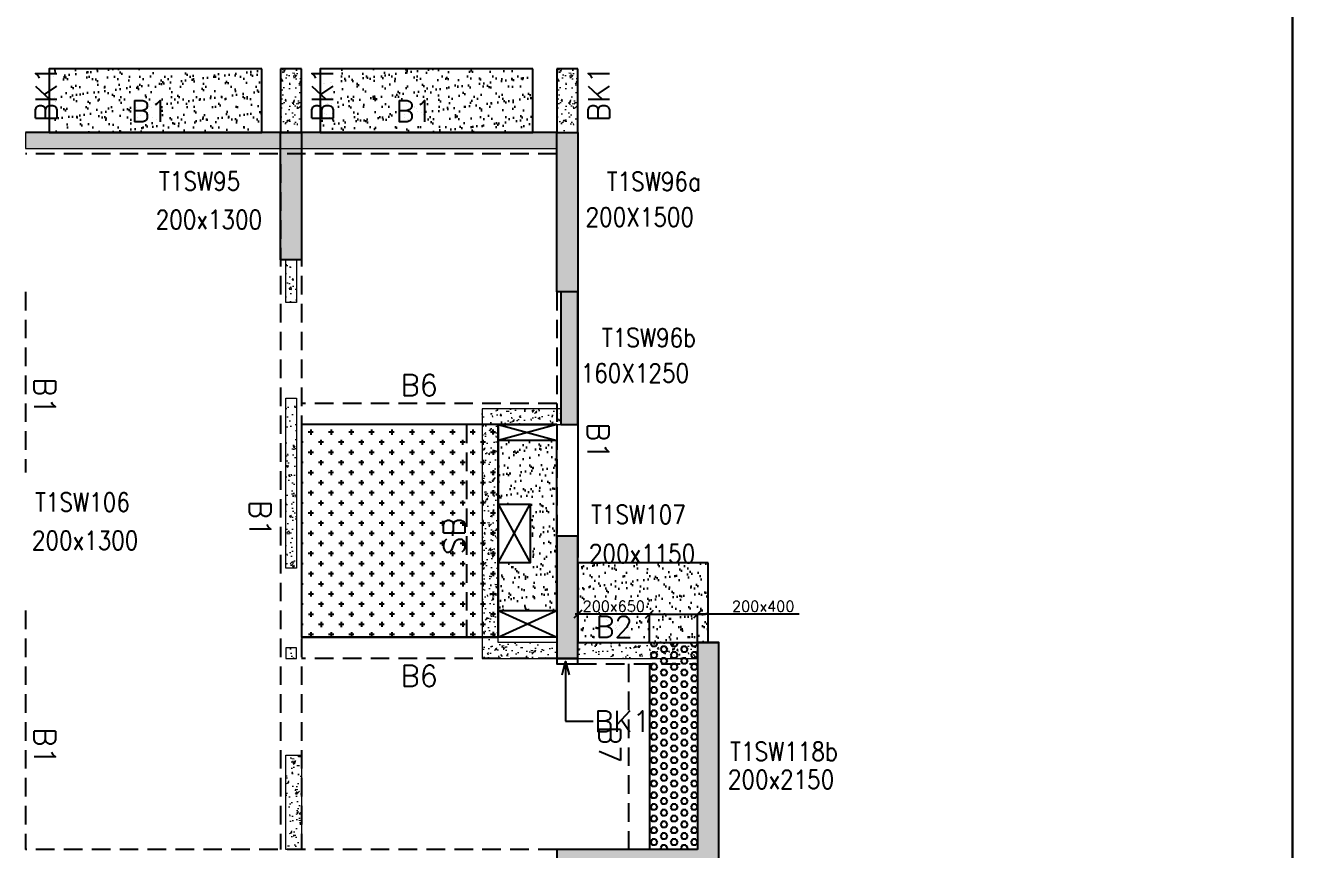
# Model space of a CAD drawing. Header units: millimetres. Extents: x 1078357 to 2594950, y -4969473 to -4636555.
# Drawn here: x 1553574 to 1565500, y -4660808 to -4653050 of the extents above; entities that cross this region are included whole.
import ezdxf

# ---------------------------------------------------------------- set-up
doc = ezdxf.new("R2010")
doc.units = ezdxf.units.MM
doc.header["$PDMODE"] = 35
for name, pattern in [('CONTINOUS', [0]), ('HIDDEN', [0.375, 0.25, -0.125]), ('New Retail block$0$CONTINOUS', [0])]:
    doc.linetypes.add(name, pattern=pattern)
doc.layers.get('0').update_dxf_attribs({"lineweight": 0})
doc.layers.get('Defpoints').update_dxf_attribs({"lineweight": 0})
for name, color, linetype, lineweight in [('A-_ANOTDIMA_D-', 6, 'Continuous', 13), ('Boundary', 40, 'Continuous', 30), ('COL. NO.', 30, 'Continuous', 25), ('COL. SIZE', 7, 'Continuous', 25), ('DIM', 9, 'Continuous', 25), ('HATCH', 8, 'Continuous', 30), ('S-NON STR RCC WALL', 8, 'Continuous', 0)]:
    doc.layers.add(name, color=color, linetype=linetype, lineweight=lineweight)
for name, color, linetype in [('B-200x325', 201, 'HIDDEN'), ('B-200x375', 41, 'HIDDEN'), ('B-200x650', 241, 'HIDDEN'), ('B-300xSLAB THK.', 151, 'Continuous'), ('BK1-200x650', 241, 'HIDDEN'), ('DC BEAM NO.', 7, 'Continuous'), ('DROP SLAB', 8, 'Continuous'), ('S-COLUMN_SHEAR WALL', 1, 'Continuous'), ('S-PROJECTION', 54, 'New Retail block$0$CONTINOUS'), ('SLAB FOLD', 8, 'Continuous')]:
    doc.layers.add(name, color=color, linetype=linetype)
doc.styles.add('Roman', font='romans')
doc.styles.add('ROMANS', font='romans.shx', dxfattribs={"width": 0.85})
doc.dimstyles.new('HARESH', dxfattribs={"dimtxt": 150, "dimasz": 75, "dimexe": 0, "dimexo": 0, "dimgap": 25, "dimtad": 1, "dimdec": 0, "dimdsep": 46, "dimtxsty": 'Roman', "dimblk": 'OBLIQUE', "dimcen": 225, "dimdle": 25, "dimclrd": 2, "dimclre": 2, "dimclrt": 7, "dimadec": 8, "dimazin": 1, "dimtfac": 1, "dimtdec": 0, "dimtmove": 0, "dimatfit": 0, "dimfxl": 1, "dimlwd": -1, "dimlwe": -1, "dimarcsym": 0})
pattern_1 = [(50, (-4869896.11, 23389624.3), (182.184669, -15.9390855), [19.05, -209.55]), (355, (-4869896.11, 23389624.3), (-35.2434214, 191.0568452), [15.24, -167.6405842]), (100.4514447, (-4869880.93, 23389622.96), (146.9412471, 175.1177519), [16.1900088, -178.0902446]), (46.1842, (-4869896.11, 23389675.1), (271.0790409, -42.042328), [28.575, -314.325]), (96.6355576, (-4869873.52, 23389671.6), (237.404134, 247.4261246), [24.2850231, -267.1356082]), (351.1841512, (-4869896.1, 23389675.1), (237.404134, 247.4261246), [22.859967, -251.459732]), (21, (-4869870.71, 23389662.4), (151.6143913, -102.2651982), [19.05, -209.55]), (326, (-4869870.71, 23389662.4), (61.8020283, 184.1879661), [15.24, -167.64]), (71.451445, (-4869858.08, 23389653.87), (213.4164193, 81.9227689), [16.1900088, -178.0899376]), (37.5, (-4869896.11, 23389624.29), (3.08860325, 84.55503887), [0, -165.608, 0, -170.18, 0, -168.275]), (7.5, (-4869896.11, 23389624.29), (66.8196625, 100.18057482), [0, -97.028, 0, -161.798, 0, -64.135]), (327.5, (-4869952.754, 23389624.29), (135.59059517, -5.728744), [0, -63.5, 0, -198.12, 0, -262.89]), (317.5, (-4869978.15, 23389624.29), (148.1291814, 25.42649103), [0, -82.55, 0, -131.572, 0, -186.69])]
pattern_2 = [(37.4701541, (-1436358.95, 9333512.38), (-4.7236114, 146.8264517), [0, -115.824, 0, -129.54, 0, -123.825]), (7.4701541, (-1436358.95, 9333512.38), (134.9689868, 214.9772528), [0, -62.484, 0, -104.394, 0, -40.005]), (327.4701541, (-1436452.68, 9333512.43), (237.2979035, 0.3075449), [0, -38.1, 0, -137.16, 0, -179.07]), (317.4701541, (-1436452.68, 9333512.43), (229.1017424, 66.759465), [0, -19.05, 0, -89.916, 0, -102.87])]

# ---------------------------------------------------------------- blocks, each defined once
blk = doc.blocks.new('_Oblique')
at = {"color": 0, "linetype": 'ByBlock', "lineweight": -2}
blk.add_line((-0.5, -0.5), (0.5, 0.5), dxfattribs=at)
blk = doc.blocks.new('*D1338')
at = {"layer": 'Defpoints', "color": 0, "ltscale": 700, "transparency": 16777216}
for p in [(1559899, -4658592), (1559449, -4658858, 0), (1559899, -4658858, 0)]:
    blk.add_point(p, dxfattribs=at)
at = {"layer": 'DIM', "color": 2, "ltscale": 700, "transparency": 16777216}
for p, q in [((1559449, -4658592), (1559374, -4658592)), ((1559449, -4658858), (1559449, -4658592)), ((1559449, -4658592), (1559899, -4658592)), ((1559449, -4658592), (1559899, -4658592)), ((1559899, -4658858), (1559899, -4658592)), ((1559899, -4658592), (1559974, -4658592)), ((1560855, -4658592), (1559899, -4658592))]:
    blk.add_line(p, q, dxfattribs=at)
at = {"layer": 'DIM', "color": 2, "ltscale": 700, "transparency": 16777216, "xscale": 75, "yscale": 75, "zscale": 75}
blk.add_blockref('_Oblique', (1559449, -4658592), dxfattribs=at)
at = {"layer": 'DIM', "color": 2, "ltscale": 700, "transparency": 16777216, "xscale": 75, "yscale": 75, "zscale": 75, "rotation": 180}
blk.add_blockref('_Oblique', (1559899, -4658592), dxfattribs=at)
at = {"layer": 'DIM', "color": 7, "ltscale": 700, "transparency": 16777216, "insert": (1560518, -4658517), "char_height": 150, "attachment_point": 5, "style": 'Roman'}
blk.add_mtext('{\\H0.666667x;200x400}', dxfattribs=at)
blk = doc.blocks.new('*D1339')
at = {"layer": 'Defpoints', "color": 0, "ltscale": 700, "transparency": 16777216}
for p in [(1558774, -4658592), (1558774, -4658858, 0), (1559449, -4658858)]:
    blk.add_point(p, dxfattribs=at)
at = {"layer": 'DIM', "color": 2, "ltscale": 700, "transparency": 16777216}
for p, q in [((1559474, -4658592), (1558749, -4658592)), ((1558774, -4658858), (1558774, -4658592)), ((1559449, -4658858), (1559449, -4658592))]:
    blk.add_line(p, q, dxfattribs=at)
at = {"layer": 'DIM', "color": 2, "ltscale": 700, "transparency": 16777216, "xscale": 75, "yscale": 75, "zscale": 75, "rotation": 180}
blk.add_blockref('_Oblique', (1558774, -4658592), dxfattribs=at)
at = {"layer": 'DIM', "color": 2, "ltscale": 700, "transparency": 16777216, "xscale": 75, "yscale": 75, "zscale": 75}
blk.add_blockref('_Oblique', (1559449, -4658592), dxfattribs=at)
at = {"layer": 'DIM', "color": 7, "ltscale": 700, "transparency": 16777216, "insert": (1559112, -4658517), "char_height": 150, "attachment_point": 5, "style": 'Roman'}
blk.add_mtext('{\\H0.666667x;200x650}', dxfattribs=at)
blk = doc.blocks.new('G$CD63B60BD')
at = {"layer": 'COL. NO.', "linetype": 'Continuous', "style": 'ROMANS', "width": 0.85}
for s, p in [('T1SW95', (85332, 15354, -320)), ('T1SW96a', (89546, 15350, -320)), ('T1SW96b', (89500, 13881, -320)), ('T1SW106', (84166, 12333, -320)), ('T1SW107', (89398, 12216, -320)), ('T1SW118b', (90707, 9987, -320))]:
    blk.add_text(s, height=175, dxfattribs=at).set_placement(p)
at = {"layer": 'COL. SIZE', "linetype": 'Continuous', "style": 'ROMANS', "width": 0.85}
for s, p in [('200x1300', (85302, 14992, -320)), ('200X1500', (89347, 15016, -320)), ('160X1250', (89301, 13548, -320)), ('200x1300', (84137, 11973, -320)), ('200x1150', (89378, 11848, -320)), ('200x2150', (90686, 9723, -320))]:
    blk.add_text(s, height=175, dxfattribs=at).set_placement(p)

msp = doc.modelspace()

# ---------------------------------------------------------------- hatches: boundary and pattern name
at = {"layer": 'DROP SLAB'}
h = msp.add_hatch(dxfattribs=at)
h.set_pattern_fill('CROSS', color=8, scale=15, angle=0.03079)
h.set_pattern_definition([(180.03079016, (-1794917.36, 9383648.555), (-95.1987999, -95.3011726), [47.625, -142.875]), (270.03079016, (-1794941.19, 9383672.35), (95.3011726, -95.1987999), [47.625, -142.875])])
h.paths.add_polyline_path([(1558025.2, -4656808.1), (1556174.4, -4656808.1), (1556174.4, -4658807.9), (1558025.2, -4658807.9)])
at = {"layer": 'HATCH'}
h = msp.add_hatch(dxfattribs=at)
h.set_pattern_fill('AR-SAND', color=8, scale=3, angle=179.97015)
h.set_pattern_definition(pattern_2)
h.paths.add_polyline_path([(1555799.6, -4653457.9), (1553799.6, -4653457.9), (1553799.6, -4654057.9), (1555799.6, -4654057.9)])
h = msp.add_hatch(dxfattribs=at)
h.set_pattern_fill('AR-SAND', color=8, scale=3, angle=179.97015)
h.set_pattern_definition(pattern_2)
h.paths.add_polyline_path([(1558349.6, -4653457.9), (1556349.6, -4653457.9), (1556349.6, -4654057.9), (1558349.6, -4654057.9)])
h = msp.add_hatch(dxfattribs=at)
h.set_pattern_fill('AR-SAND', color=8, scale=3, angle=0.02985)
h.set_pattern_definition([(37.47015413, (-3473473.3, 18701587.55), (-4.72361136, 146.8264517), [0, -115.824, 0, -129.54, 0, -123.825]), (7.4701541, (-3473473.3, 18701587.55), (134.9689868, 214.9772528), [0, -62.484, 0, -104.394, 0, -40.005]), (327.4701541, (-3473567.02, 18701587.6), (237.2979035, 0.3075449), [0, -38.1, 0, -137.16, 0, -179.07]), (317.4701541, (-3473567.02, 18701587.6), (229.1017424, 66.759465), [0, -19.05, 0, -89.916, 0, -102.87])])
edge = h.paths.add_edge_path()
edge.add_line((1558559.7, -4656957.9), (1558025.2, -4656957.9))
edge.add_line((1558025.2, -4656957.9), (1558025.2, -4657557.9))
edge.add_line((1558025.2, -4657557.9), (1558324.4, -4657557.9))
edge.add_line((1558324.4, -4657557.9), (1558324.4, -4658107.9))
edge.add_line((1558324.4, -4658107.9), (1558024.4, -4658107.8))
edge.add_line((1558024.4, -4658107.8), (1558024.4, -4658557.9))
edge.add_line((1558024.4, -4658557.9), (1558574.4, -4658557.9))
edge.add_line((1558574.4, -4658557.9), (1558574.4, -4656957.9))
h = msp.add_hatch(dxfattribs=at)
h.set_pattern_fill('AR-SAND', color=8, scale=3, angle=179.97015)
h.set_pattern_definition([(37.4701541, (-2533583.58, 14017531.56), (-4.72361136, 146.8264517), [0, -115.824, 0, -129.54, 0, -123.825]), (7.4701541, (-2533583.58, 14017531.56), (134.9689868, 214.9772528), [0, -62.484, 0, -104.394, 0, -40.005]), (327.4701541, (-2533677.3, 14017531.61), (237.2979035, 0.3075449), [0, -38.1, 0, -137.16, 0, -179.07]), (317.4701541, (-2533677.3, 14017531.61), (229.1017424, 66.759465), [0, -19.05, 0, -89.916, 0, -102.87])])
h.paths.add_polyline_path([(1559999.4, -4658107.8), (1558774.7, -4658107.8), (1558774.7, -4658857.8), (1559999.4, -4658857.8)])
at = {"layer": 'S-COLUMN_SHEAR WALL', "lineweight": 25}
h = msp.add_hatch(color=1, dxfattribs=at)
h.dxf.hatch_style = 1
h.paths.add_polyline_path([(1555974.4, -4655257.9), (1556174.4, -4655257.9), (1556174.4, -4654057.9), (1555974.4, -4654057.9)])
at = {"layer": 'S-COLUMN_SHEAR WALL', "lineweight": 25, "extrusion": (-1.00316e-06, 2.11765e-11, 1)}
h = msp.add_hatch(color=1, dxfattribs=at)
h.dxf.hatch_style = 1
h.paths.add_polyline_path([(1558574.4, -4654057.9), (1558774.4, -4654057.9), (1558774.4, -4655557.9), (1558574.4, -4655557.9)])
at = {"layer": 'S-COLUMN_SHEAR WALL', "lineweight": 25, "extrusion": (-1.00316e-06, -2.11765e-11, 1)}
h = msp.add_hatch(color=1, dxfattribs=at)
h.dxf.hatch_style = 1
h.paths.add_polyline_path([(1558614.4, -4656808), (1558774.4, -4656808), (1558774.4, -4655557.9), (1558614.4, -4655557.9)])
at = {"layer": 'S-COLUMN_SHEAR WALL', "lineweight": 25, "extrusion": (-1.00316e-06, 2.11765e-11, 1)}
h = msp.add_hatch(color=1, dxfattribs=at)
h.dxf.hatch_style = 1
h.paths.add_polyline_path([(1558574.4, -4659007.9), (1558774.4, -4659007.9), (1558774.4, -4657857.9), (1558574.4, -4657857.9)])
h = msp.add_hatch(color=1, dxfattribs=at)
h.dxf.hatch_style = 1
h.paths.add_polyline_path([(1559899.4, -4660807.9), (1558574.4, -4660807.9), (1558574.4, -4661007.9), (1560099.4, -4661007.9), (1560099.4, -4658857.9), (1559899.4, -4658857.9)])
at = {"layer": 'S-NON STR RCC WALL'}
h = msp.add_hatch(dxfattribs=at)
h.set_pattern_fill('AR-CONC', color=256, angle=180)
h.set_pattern_definition([(50, (-6977870.38, 32901630.35), (182.184669, -15.93908554), [19.05, -209.55]), (355, (-6977870.38, 32901630.35), (-35.2434214, 191.0568452), [15.24, -167.6405842]), (100.4514447, (-6977855.2, 32901629.02), (146.9412471, 175.1177519), [16.1900088, -178.0902446]), (46.1842, (-6977870.38, 32901681.15), (271.0790409, -42.0423279), [28.575, -314.325]), (96.6355576, (-6977847.8, 32901677.64), (237.404134, 247.4261246), [24.2850231, -267.1356082]), (351.1841512, (-6977870.38, 32901681.15), (237.404134, 247.4261246), [22.859967, -251.459732]), (21, (-6977844.98, 32901668.45), (151.61439127, -102.2651982), [19.05, -209.55]), (326, (-6977844.98, 32901668.45), (61.80202835, 184.1879661), [15.24, -167.64]), (71.451445, (-6977832.35, 32901659.93), (213.4164193, 81.9227689), [16.1900088, -178.0899376]), (37.5, (-6977870.384, 32901630.35), (3.08860325, 84.55503887), [0, -165.608, 0, -170.18, 0, -168.275]), (7.5, (-6977870.38, 32901630.35), (66.8196625, 100.18057482), [0, -97.028, 0, -161.798, 0, -64.135]), (327.5, (-6977927.026, 32901630.35), (135.59059517, -5.72874399), [0, -63.5, 0, -198.12, 0, -262.89]), (317.5, (-6977952.43, 32901630.35), (148.1291814, 25.42649103), [0, -82.55, 0, -131.572, 0, -186.69])])
h.paths.add_polyline_path([(1556174.4, -4654057.8), (1556174.4, -4653457.9), (1555974.4, -4653457.9), (1555974.4, -4654057.9), (1556174.4, -4654057.9)], is_closed=False)
h = msp.add_hatch(dxfattribs=at)
h.set_pattern_fill('AR-CONC', color=256, angle=180)
h.set_pattern_definition([(50, (-6975270.38, 32901630.35), (182.184669, -15.93908554), [19.05, -209.55]), (355, (-6975270.38, 32901630.35), (-35.2434214, 191.0568452), [15.24, -167.6405842]), (100.4514447, (-6975255.2, 32901629.02), (146.9412471, 175.1177519), [16.1900088, -178.0902446]), (46.1842, (-6975270.38, 32901681.15), (271.0790409, -42.0423279), [28.575, -314.325]), (96.6355576, (-6975247.8, 32901677.64), (237.404134, 247.4261246), [24.2850231, -267.1356082]), (351.1841512, (-6975270.38, 32901681.15), (237.404134, 247.4261246), [22.859967, -251.459732]), (21, (-6975244.98, 32901668.45), (151.61439127, -102.2651982), [19.05, -209.55]), (326, (-6975244.98, 32901668.45), (61.80202835, 184.1879661), [15.24, -167.64]), (71.451445, (-6975232.35, 32901659.93), (213.4164193, 81.9227689), [16.1900088, -178.0899376]), (37.5, (-6975270.384, 32901630.35), (3.08860325, 84.55503887), [0, -165.608, 0, -170.18, 0, -168.275]), (7.5, (-6975270.38, 32901630.35), (66.8196625, 100.18057482), [0, -97.028, 0, -161.798, 0, -64.135]), (327.5, (-6975327.026, 32901630.35), (135.59059517, -5.72874399), [0, -63.5, 0, -198.12, 0, -262.89]), (317.5, (-6975352.43, 32901630.35), (148.1291814, 25.42649103), [0, -82.55, 0, -131.572, 0, -186.69])])
h.paths.add_polyline_path([(1558774.4, -4654057.8), (1558774.4, -4653457.9), (1558574.4, -4653457.9), (1558574.4, -4654057.9), (1558774.4, -4654057.9)], is_closed=False)
h = msp.add_hatch(dxfattribs=at)
h.set_pattern_fill('AR-CONC', color=256)
h.set_pattern_definition([(50, (-3772671.4, 18705605.1), (182.184669, -15.9390855), [19.05, -209.55]), (355, (-3772671.4, 18705605.1), (-35.2434214, 191.0568452), [15.24, -167.6405842]), (100.4514447, (-3772656.21, 18705603.78), (146.9412471, 175.1177519), [16.1900088, -178.0902446]), (46.1842, (-3772671.4, 18705655.9), (271.0790409, -42.042328), [28.575, -314.325]), (96.6355576, (-3772648.8, 18705652.4), (237.404134, 247.4261246), [24.285023, -267.135608]), (351.1841512, (-3772671.4, 18705655.9), (237.404134, 247.4261246), [22.859967, -251.459732]), (21, (-3772646, 18705643.2), (151.6143913, -102.2651982), [19.05, -209.55]), (326, (-3772646, 18705643.2), (61.8020283, 184.1879661), [15.24, -167.64]), (71.451445, (-3772633.36, 18705634.68), (213.4164193, 81.9227689), [16.1900088, -178.0899376]), (37.5, (-3772671.396, 18705605.106), (3.08860325, 84.55503887), [0, -165.608, 0, -170.18, 0, -168.275]), (7.5, (-3772671.4, 18705605.11), (66.8196625, 100.18057482), [0, -97.028, 0, -161.798, 0, -64.135]), (327.5, (-3772728.04, 18705605.106), (135.59059517, -5.728744), [0, -63.5, 0, -198.12, 0, -262.89]), (317.5, (-3772753.44, 18705605.1), (148.1291814, 25.42649103), [0, -82.55, 0, -131.572, 0, -186.69])])
h.paths.add_polyline_path([(1548699.6, -4654057.9), (1548374.6, -4654057.9), (1548374.6, -4654207.9), (1548699.6, -4654207.9)])
h.paths.add_polyline_path([(1550499.6, -4654057.9), (1548699.6, -4654057.9), (1548699.6, -4654207.9), (1550499.6, -4654207.9)])
h.paths.add_polyline_path([(1556449.6, -4654057.9), (1555699.6, -4654057.9), (1555699.6, -4654207.9), (1556449.6, -4654207.9)])
h.paths.add_polyline_path([(1555699.6, -4654057.9), (1553899.6, -4654057.9), (1553899.6, -4654207.9), (1555699.6, -4654207.9)])
h.paths.add_polyline_path([(1551249.6, -4654057.9), (1550499.6, -4654057.9), (1550499.6, -4654207.9), (1551249.6, -4654207.9)])
h.paths.add_polyline_path([(1553049.6, -4654057.9), (1551249.6, -4654057.9), (1551249.6, -4654207.9), (1553049.6, -4654207.9)])
h.paths.add_polyline_path([(1558571.7, -4654057.9), (1558249.6, -4654057.9), (1558249.6, -4654207.9), (1558571.7, -4654207.9)])
h.paths.add_polyline_path([(1553899.6, -4654057.9), (1553574.6, -4654057.9), (1553574.6, -4654207.9), (1553899.6, -4654207.9)])
h.paths.add_polyline_path([(1553374.6, -4654057.9), (1553049.6, -4654057.9), (1553049.6, -4654207.9), (1553374.6, -4654207.9)])
h.paths.add_polyline_path([(1558249.6, -4654057.9), (1556449.6, -4654057.9), (1556449.6, -4654207.9), (1558249.6, -4654207.9)])
h = msp.add_hatch(dxfattribs=at)
h.set_pattern_fill('AR-CONC', color=256, angle=180)
h.set_pattern_definition([(50, (1556087.62, -4614655.87), (182.18467, -15.9391), [19.05, -209.55]), (355, (1556087.62, -4614655.87), (-35.2434, 191.05685), [15.24, -167.6406]), (100.45144, (1556102.8, -4614657.2), (146.94125, 175.11775), [16.19, -178.09024]), (46.1842, (1556087.62, -4614605.07), (271.079, -42.0423), [28.575, -314.325]), (96.63556, (1556110.21, -4614608.57), (237.4041, 247.4261), [24.285, -267.1356]), (351.18415, (1556087.62, -4614605.07), (237.4041, 247.4261), [22.86, -251.4597]), (21, (1556113.02, -4614617.77), (151.6144, -102.2652), [19.05, -209.55]), (326, (1556113.02, -4614617.77), (61.802, 184.188), [15.24, -167.64]), (71.45144, (1556125.66, -4614626.29), (213.4164, 81.9228), [16.19, -178.0899]), (37.5, (1556087.624, -4614655.87), (3.0886, 84.55504), [0, -165.608, 0, -170.18, 0, -168.275]), (7.5, (1556087.62, -4614655.87), (66.81966, 100.18057), [0, -97.028, 0, -161.798, 0, -64.135]), (327.5, (1556030.98, -4614655.87), (135.5906, -5.72874), [0, -63.5, 0, -198.12, 0, -262.89]), (317.5, (1556005.58, -4614655.87), (148.12918, 25.4265), [0, -82.55, 0, -131.572, 0, -186.69])])
h.paths.add_polyline_path([(1556024.6, -4655257.9), (1556124.6, -4655257.9), (1556124.6, -4655657.9), (1556024.6, -4655657.9)])
h = msp.add_hatch(dxfattribs=at)
h.set_pattern_fill('AR-CONC', color=256, angle=180)
h.set_pattern_definition([(50, (2653312.34, -9298675.05), (182.184669, -15.9390855), [19.05, -209.55]), (355, (2653312.34, -9298675.05), (-35.2434214, 191.056845), [15.24, -167.640584]), (100.4514447, (2653327.52, -9298676.38), (146.941247, 175.117752), [16.190009, -178.0902446]), (46.1842, (2653312.34, -9298624.25), (271.079041, -42.042328), [28.575, -314.325]), (96.6355576, (2653334.93, -9298627.76), (237.404134, 247.426125), [24.285023, -267.135608]), (351.184151, (2653312.34, -9298624.25), (237.404134, 247.426125), [22.859967, -251.459732]), (21, (2653337.74, -9298636.95), (151.6143913, -102.265198), [19.05, -209.55]), (326, (2653337.74, -9298636.95), (61.802028, 184.187966), [15.24, -167.64]), (71.451445, (2653350.37, -9298645.48), (213.416419, 81.922769), [16.190009, -178.0899376]), (37.5, (2653312.34, -9298675.054), (3.08860325, 84.5550389), [0, -165.608, 0, -170.18, 0, -168.275]), (7.5, (2653312.34, -9298675.05), (66.8196625, 100.1805748), [0, -97.028, 0, -161.798, 0, -64.135]), (327.5, (2653255.7, -9298675.054), (135.5905952, -5.728744), [0, -63.5, 0, -198.12, 0, -262.89]), (317.5, (2653230.3, -9298675.05), (148.1291814, 25.426491), [0, -82.55, 0, -131.572, 0, -186.69])])
h.paths.add_polyline_path([(1556024.6, -4656557.9), (1556124.6, -4656557.9), (1556124.6, -4658157.9), (1556024.6, -4658157.9)])
h = msp.add_hatch(dxfattribs=at)
h.set_pattern_fill('AR-CONC', color=256)
h.set_pattern_definition(pattern_1)
h.paths.add_polyline_path([(1557874.6, -4656657.9), (1557874.6, -4659007.9), (1558574.6, -4659007.9), (1558574.6, -4658857.9), (1558024.6, -4658857.9), (1558024.6, -4656807.9), (1558614.6, -4656807.9), (1558614.6, -4656657.9)])
h = msp.add_hatch(dxfattribs=at)
h.set_pattern_fill('AR-CONC', color=256, angle=180)
h.set_pattern_definition([(50, (2653299.13, -9300039.72), (182.184669, -15.9390855), [19.05, -209.55]), (355, (2653299.13, -9300039.72), (-35.2434214, 191.056845), [15.24, -167.640584]), (100.4514447, (2653314.3, -9300041.05), (146.941247, 175.117752), [16.190009, -178.0902446]), (46.1842, (2653299.13, -9299988.92), (271.079041, -42.042328), [28.575, -314.325]), (96.6355576, (2653321.72, -9299992.42), (237.404134, 247.426125), [24.285023, -267.135608]), (351.184151, (2653299.13, -9299988.92), (237.404134, 247.426125), [22.859967, -251.459732]), (21, (2653324.53, -9300001.62), (151.6143913, -102.265198), [19.05, -209.55]), (326, (2653324.53, -9300001.62), (61.802028, 184.187966), [15.24, -167.64]), (71.451445, (2653337.16, -9300010.14), (213.416419, 81.922769), [16.190009, -178.0899376]), (37.5, (2653299.126, -9300039.72), (3.08860325, 84.5550389), [0, -165.608, 0, -170.18, 0, -168.275]), (7.5, (2653299.13, -9300039.72), (66.8196625, 100.1805748), [0, -97.028, 0, -161.798, 0, -64.135]), (327.5, (2653242.484, -9300039.72), (135.5905952, -5.728744), [0, -63.5, 0, -198.12, 0, -262.89]), (317.5, (2653217.08, -9300039.72), (148.1291814, 25.426491), [0, -82.55, 0, -131.572, 0, -186.69])])
h.paths.add_polyline_path([(1556024.6, -4659007.9), (1556124.6, -4659007.9), (1556124.6, -4658907.9), (1556024.6, -4658907.9)])
h = msp.add_hatch(dxfattribs=at)
h.set_pattern_fill('AR-CONC', color=256)
h.set_pattern_definition(pattern_1)
h.paths.add_polyline_path([(1559899.6, -4658857.9), (1558774.6, -4658857.9), (1558774.6, -4659007.9), (1559899.6, -4659007.9)])
h = msp.add_hatch(dxfattribs=at)
h.set_pattern_fill('AR-CONC', color=256, angle=180)
h.set_pattern_definition([(50, (-5895510.57, 28073643.47), (182.184669, -15.93908554), [19.05, -209.55]), (355, (-5895510.57, 28073643.47), (-35.2434214, 191.0568452), [15.24, -167.6405842]), (100.4514447, (-5895495.4, 28073642.14), (146.9412471, 175.1177519), [16.1900088, -178.0902446]), (46.1842, (-5895510.57, 28073694.27), (271.0790409, -42.042328), [28.575, -314.325]), (96.6355576, (-5895487.98, 28073690.77), (237.404134, 247.4261246), [24.2850231, -267.1356082]), (351.1841512, (-5895510.57, 28073694.27), (237.404134, 247.4261246), [22.859967, -251.459732]), (21, (-5895485.17, 28073681.57), (151.6143913, -102.2651982), [19.05, -209.55]), (326, (-5895485.17, 28073681.57), (61.8020283, 184.1879661), [15.24, -167.64]), (71.451445, (-5895472.54, 28073673.05), (213.4164193, 81.9227689), [16.1900088, -178.0899376]), (37.5, (-5895510.573, 28073643.47), (3.08860325, 84.55503887), [0, -165.608, 0, -170.18, 0, -168.275]), (7.5, (-5895510.57, 28073643.47), (66.8196625, 100.18057482), [0, -97.028, 0, -161.798, 0, -64.135]), (327.5, (-5895567.215, 28073643.47), (135.59059517, -5.72874399), [0, -63.5, 0, -198.12, 0, -262.89]), (317.5, (-5895592.62, 28073643.47), (148.1291814, 25.42649103), [0, -82.55, 0, -131.572, 0, -186.69])])
h.paths.add_polyline_path([(1556024.6, -4659917.9), (1556174.6, -4659917.9), (1556174.6, -4660807.8), (1556024.6, -4660807.8)])
at = {"layer": 'SLAB FOLD', "ltscale": 1000}
h = msp.add_hatch(dxfattribs=at)
h.set_pattern_fill('HEX', color=8, scale=10, angle=180)
h.set_pattern_definition([(180, (374974.816, 211966.337), (-7e-15, -54.99261315), [31.75, -63.5]), (300, (374974.816, 211966.337), (47.625, 27.4963066), [31.75, -63.5]), (240, (374943.066, 211966.337), (47.625, -27.4963066), [31.75, -63.5])])
h.paths.add_polyline_path([(1559899.4, -4660797.3), (1559449.4, -4660797.3), (1559449.2, -4658857.8), (1559899.3, -4658857.8)])

# ---------------------------------------------------------------- linework, layer by layer
at = {"layer": 'B-200x325', "ltscale": 700}
for p, q in [((1558574.4, -4656608.1, 0), (1556174.4, -4656608.1, 0)), ((1558574.2, -4659007.9, 0), (1556174.4, -4659007.9, 0))]:
    msp.add_line(p, q, dxfattribs=at)
at = {"layer": 'B-200x325', "linetype": 'Continuous', "ltscale": 700}
for p, q in [((1558574.4, -4656808.1, 0), (1556174.4, -4656808.1, 0)), ((1558025.2, -4656808.1, 0), (1558025.2, -4658807.9, 0)), ((1558574.2, -4658807.9, 0), (1556174.4, -4658807.9, 0))]:
    msp.add_line(p, q, dxfattribs=at)
at = {"layer": 'B-200x375', "ltscale": 700}
msp.add_line((1559249.2, -4659057.8, 0), (1559249.2, -4660807.9), dxfattribs=at)
at = {"layer": 'B-200x375', "linetype": 'Continuous', "ltscale": 700}
msp.add_line((1559449.2, -4659057.8, 0), (1559449.2, -4660797.2, 0), dxfattribs=at)
at = {"layer": 'B-200x650', "linetype": 'CONTINOUS', "ltscale": 700}
for p, q in [((1556174.4, -4653457.9, 0), (1555974.4, -4653457.9, 0)), ((1555974.4, -4653457.9, 0), (1555974.4, -4654057.9)), ((1556174.4, -4654057.9), (1556174.4, -4653457.9, 0)), ((1558774.4, -4653457.9, 0), (1558574.4, -4653457.9, 0)), ((1558574.4, -4653457.9, 0), (1558574.4, -4654057.9)), ((1558774.4, -4654057.9), (1558774.4, -4653457.9, 0)), ((1558574.6, -4654057.9, 0), (1553574.6, -4654058, 0)), ((1558774.6, -4655557.8, 0), (1558774.6, -4658057.9, 0)), ((1558774.6, -4658857.8, 0), (1560099.6, -4658857.8, 0))]:
    msp.add_line(p, q, dxfattribs=at)
at = {"layer": 'B-200x650', "linetype": 'HIDDEN', "ltscale": 700}
for p, q in [((1558574.6, -4654257.9, 0), (1553574.6, -4654257.9, 0)), ((1555974.6, -4654357.9, 0), (1555974.6, -4660807.8, 0)), ((1556174.6, -4654357.9, 0), (1556174.6, -4660807.8, 0)), ((1553574.6, -4655557.8, 0), (1553574.6, -4657257.8, 0)), ((1558574.6, -4655557.8, 0), (1558574.6, -4658057.9, 0)), ((1558575.3, -4655857.9, 0), (1558574.6, -4655857.9, 0)), ((1553574.6, -4658557.9, 0), (1553574.6, -4660807.8, 0)), ((1558774.6, -4659057.8, 0), (1559899.6, -4659057.8, 0)), ((1558574.6, -4660807.8, 0), (1553574.6, -4660807.8, 0))]:
    msp.add_line(p, q, dxfattribs=at)
at = {"layer": 'B-300xSLAB THK.', "linetype": 'HIDDEN', "ltscale": 700}
for p, q in [((1557725.2, -4656808.1, 0), (1557725.2, -4658807.9, 0)), ((1558025.2, -4656808.1, 0), (1558025.2, -4658807.9, 0))]:
    msp.add_line(p, q, dxfattribs=at)
at = {"layer": 'BK1-200x650', "linetype": 'Continuous', "ltscale": 700, "elevation": 0}
msp.add_lwpolyline([(1558774.6, -4659008), (1558574.6, -4659008), (1558574.6, -4659058.1), (1558774.6, -4659058.1)], close=True, dxfattribs=at)
at = {"layer": 'Boundary', "ltscale": 700, "elevation": 0}
msp.add_lwpolyline([(1460145.6, -4636994.1), (1565500.1, -4636994.1), (1565500.1, -4682180.2), (1460145.6, -4682180.2)], close=True, dxfattribs=at)
at = {"layer": 'DROP SLAB', "color": 3, "linetype": 'CONTINOUS', "ltscale": 500}
for p, q in [((1558574.4, -4656807.9, 0), (1558024.4, -4656957.9, 0)), ((1558025.2, -4656808.1, 0), (1558574.4, -4656957.9, 0)), ((1558024.4, -4657557.8, 0), (1558324.4, -4658107.8, 0)), ((1558024.4, -4658107.8, 0), (1558324.4, -4657557.8, 0)), ((1558024.7, -4658557.9, 0), (1558574.5, -4658808, 0)), ((1558024.7, -4658808, 0), (1558574.7, -4658557.9, 0))]:
    msp.add_line(p, q, dxfattribs=at)
at = {"layer": 'DROP SLAB', "color": 3, "linetype": 'CONTINOUS', "ltscale": 500, "elevation": 0}
for points in [[(1558025.2, -4656808.1), (1556174.4, -4656808.1), (1556174.4, -4658807.9), (1558025.2, -4658807.9)], [(1558024.4, -4656808.1), (1558574.4, -4656808.1), (1558574.4, -4656957.9), (1558024.4, -4656957.9)], [(1558024.4, -4657557.8), (1558324.4, -4657557.8), (1558324.4, -4658107.9), (1558024.4, -4658107.9)], [(1558024.7, -4658557.9), (1558574.5, -4658557.9), (1558574.5, -4658808), (1558024.7, -4658808)]]:
    msp.add_lwpolyline(points, close=True, dxfattribs=at)
at = {"layer": 'S-COLUMN_SHEAR WALL', "color": 1, "lineweight": 25, "elevation": 0}
msp.add_lwpolyline([(1555974.4, -4654057.9), (1556174.4, -4654057.9), (1556174.4, -4655257.9), (1555974.4, -4655257.9)], close=True, dxfattribs=at)
at = {"layer": 'S-COLUMN_SHEAR WALL', "color": 1, "lineweight": 25, "extrusion": (-1.00316e-06, 2.11765e-11, 1), "elevation": -1.6}
for points in [[(1558574.4, -4654057.9), (1558774.4, -4654057.9), (1558774.4, -4655557.9), (1558574.4, -4655557.9)], [(1558574.4, -4659007.9), (1558774.4, -4659007.9), (1558774.4, -4657857.9), (1558574.4, -4657857.9)]]:
    msp.add_lwpolyline(points, close=True, dxfattribs=at)
at = {"layer": 'S-COLUMN_SHEAR WALL', "color": 1, "lineweight": 25, "extrusion": (-1.00316e-06, -2.11765e-11, 1), "elevation": -1.6}
msp.add_lwpolyline([(1558614.4, -4656808), (1558774.4, -4656808), (1558774.4, -4655557.9), (1558614.4, -4655557.9)], close=True, dxfattribs=at)
at = {"layer": 'S-COLUMN_SHEAR WALL', "color": 1, "lineweight": 25, "extrusion": (-1.00316e-06, 2.11765e-11, 1), "elevation": -1.6}
msp.add_lwpolyline([(1559899.4, -4660807.9), (1558574.4, -4660807.9), (1558574.4, -4661007.9), (1560099.4, -4661007.9), (1560099.4, -4658857.9), (1559899.4, -4658857.9), (1559899.4, -4660807.9)], dxfattribs=at)
at = {"layer": 'S-NON STR RCC WALL', "elevation": 0}
for points in [[(1558571.7, -4654057.9), (1553574.6, -4654057.9), (1553574.6, -4654207.9), (1558571.7, -4654207.9)], [(1556024.6, -4655257.9), (1556124.6, -4655257.9), (1556124.6, -4655657.9), (1556024.6, -4655657.9)], [(1557874.6, -4656657.9), (1557874.6, -4659007.9), (1558574.6, -4659007.9), (1558574.6, -4658857.9), (1558024.6, -4658857.9), (1558024.6, -4656807.9), (1558614.6, -4656807.9), (1558614.6, -4656657.9)], [(1559899.6, -4658857.9), (1558774.6, -4658857.9), (1558774.6, -4659007.9), (1559899.6, -4659007.9)]]:
    msp.add_lwpolyline(points, close=True, dxfattribs=at)
at = {"layer": 'S-NON STR RCC WALL', "ltscale": 700, "elevation": 0}
for points in [[(1556024.6, -4656557.9), (1556124.6, -4656557.9), (1556124.6, -4658157.9), (1556024.6, -4658157.9)], [(1556024.6, -4659007.9), (1556124.6, -4659007.9), (1556124.6, -4658907.9), (1556024.6, -4658907.9)], [(1556024.6, -4659917.9), (1556174.6, -4659917.9), (1556174.6, -4660807.8), (1556024.6, -4660807.8)]]:
    msp.add_lwpolyline(points, close=True, dxfattribs=at)
at = {"layer": 'S-PROJECTION', "elevation": 0}
for points in [[(1555799.6, -4653457.9), (1553799.6, -4653457.9), (1553799.6, -4654057.9), (1555799.6, -4654057.9)], [(1558349.6, -4653457.9), (1556349.6, -4653457.9), (1556349.6, -4654057.9), (1558349.6, -4654057.9)], [(1559999.4, -4658107.8), (1558774.7, -4658107.8), (1558774.7, -4658857.8), (1559999.4, -4658857.8)]]:
    msp.add_lwpolyline(points, close=True, dxfattribs=at)
at = {"layer": 'SLAB FOLD', "color": 8, "ltscale": 1000, "elevation": 0}
msp.add_lwpolyline([(1558559.7, -4656957.9), (1558025.2, -4656957.9), (1558025.2, -4657557.9), (1558324.4, -4657557.9), (1558324.4, -4658107.9), (1558024.4, -4658107.8), (1558024.4, -4658557.9), (1558574.4, -4658557.9), (1558574.4, -4656957.9)], dxfattribs=at)

# ---------------------------------------------------------------- block references
at = {"layer": 'A-_ANOTDIMA_D-', "color": 2, "ltscale": 700}
msp.add_blockref('G$CD63B60BD', (1469499.4, -4669957.9, 0), dxfattribs=at)

# ---------------------------------------------------------------- texts
at = {"layer": 'B-200x325', "linetype": 'Continuous', "ltscale": 700, "style": 'ROMANS'}
for p in [(1557104.9, -4656536, -2.7), (1557104.9, -4659273.1, -2.7)]:
    msp.add_text('B6', height=200, rotation=0.00094, dxfattribs=at).set_placement(p)
at = {"layer": 'B-200x375', "linetype": 'Continuous', "ltscale": 700, "style": 'ROMANS'}
msp.add_text('B7', height=200, rotation=269.99866, dxfattribs=at).set_placement((1558975.1, -4659642.8, -2.7))
at = {"layer": 'B-200x650', "linetype": 'HIDDEN', "ltscale": 500, "style": 'ROMANS'}
for s, rotation, p in [('BK1', 90, (1553870, -4653957.5, 50)), ('BK1', 90, (1556470, -4653957.5, 50)), ('BK1', 90, (1559070, -4653957.5, 50)), ('B1', 359.99906, (1554567.4, -4653957.5, -2.7)), ('B1', 359.99906, (1557056.4, -4653957.5, -2.7)), ('B1', 269.99906, (1553657, -4656364.6, -2.7)), ('B1', 269.99906, (1558865, -4656788, -2.7)), ('B1', 269.99906, (1555683.8, -4657517.6, -2.7)), ('B1', 269.99906, (1553657.8, -4659659.8, -2.7))]:
    msp.add_text(s, height=200, rotation=rotation, dxfattribs=at).set_placement(p)
at = {"layer": 'B-300xSLAB THK.', "linetype": 'Continuous', "ltscale": 700, "style": 'ROMANS'}
msp.add_text('SB', height=200, rotation=90.00094, dxfattribs=at).set_placement((1557709.1, -4658032.4, -2.7))
at = {"layer": 'BK1-200x650', "linetype": 'Continuous', "ltscale": 700, "style": 'ROMANS'}
msp.add_text('BK1', height=200, rotation=359.99906, dxfattribs=at).set_placement((1558927.7, -4659700, -2.7))
at = {"layer": 'DC BEAM NO.', "linetype": 'Continuous', "ltscale": 500, "style": 'ROMANS'}
msp.add_text('B2', height=200, dxfattribs=at).set_placement((1558938.7, -4658810.8, -2.7))

# ---------------------------------------------------------------- dimensions: what is measured, and where the dimension line sits
at = {"layer": 'DIM', "ltscale": 700}
dim = msp.add_linear_dim(base=(1558774.1, -4658591.8, 0), p1=(1559449.1, -4658857.9, 0), p2=(1558774.1, -4658857.9, 0), angle=180, text='{\\H0.666667x;200x650}', dimstyle='HARESH', override={"dimtxsty": 'Roman', "dimtmove": 1}, dxfattribs=at)
dim.commit()
dim.dimension.update_dxf_attribs({"geometry": '*D1339', "text_midpoint": (1559111.6, -4658516.8, 0)})
dim = msp.add_linear_dim(base=(1559899.1, -4658591.8, 0), p1=(1559449.1, -4658857.9, 0), p2=(1559899.1, -4658857.8, 0), angle=180, text='{\\H0.666667x;200x400}', dimstyle='HARESH', override={"dimtxsty": 'Roman', "dimtmove": 1}, dxfattribs=at)
dim.commit()
dim.dimension.update_dxf_attribs({"geometry": '*D1338', "text_midpoint": (1560518.5, -4658613.5, 0), "dimtype": 160})

# ---------------------------------------------------------------- leaders
at = {"layer": 'BK1-200x650', "linetype": 'Continuous', "ltscale": 700}
msp.add_leader([(1558658.2, -4659038.3, 0), (1558658.2, -4659597.7, 0), (1558917, -4659597.7, 0)], dimstyle='HARESH', override={"dimasz": 125, "dimgap": 25, "dimtad": 0, "dimldrblk": 'Open30'}, dxfattribs=at)

doc.saveas('drawing.dxf')
